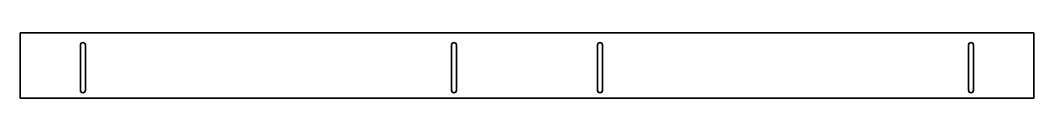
# Model space of a CAD drawing. Header units: millimetres. Extents: x 2136 to 3802, y 1503 to 1611.
import ezdxf

# ---------------------------------------------------------------- set-up
doc = ezdxf.new("R2010")
doc.units = ezdxf.units.MM
doc.linetypes.add('Ciągła', pattern=[0])
doc.layers.add('Widoczne (ISO)', color=7, linetype='Ciągła', lineweight=35)

msp = doc.modelspace()

# ---------------------------------------------------------------- linework, layer by layer
at = {"layer": 'Widoczne (ISO)', "ltscale": 0.921053}
for p, q in [((2135.5, 1503.3), (2135.5, 1611.3)), ((3801.5, 1611.3), (2135.5, 1611.3)), ((3801.5, 1611.3), (3801.5, 1503.3)), ((2234.5, 1516.3), (2234.5, 1591.3)), ((2242.5, 1591.3), (2242.5, 1516.3)), ((2844.5, 1516.3), (2844.5, 1591.3)), ((2852.5, 1591.3), (2852.5, 1516.3)), ((3084.5, 1516.3), (3084.5, 1591.3)), ((3092.5, 1591.3), (3092.5, 1516.3)), ((3694.5, 1516.3), (3694.5, 1591.3)), ((3702.5, 1591.3), (3702.5, 1516.3)), ((3801.5, 1503.3), (2135.5, 1503.3))]:
    msp.add_line(p, q, dxfattribs=at)
at = {"layer": 'Widoczne (ISO)', "ltscale": 0.921053, "extrusion": (0, 0, -1)}
for centre, start, end in [((-2238.5, 1591.3), 0, 180), ((-2848.5, 1591.3), 0, 180), ((-3088.5, 1591.3), 0, 180), ((-3698.5, 1591.3), 0, 180), ((-2238.5, 1516.3), 180, 0), ((-2848.5, 1516.3), 180, 0), ((-3088.5, 1516.3), 180, 0), ((-3698.5, 1516.3), 180, 0)]:
    msp.add_arc(centre, 4, start, end, dxfattribs=at)

doc.saveas('drawing.dxf')
